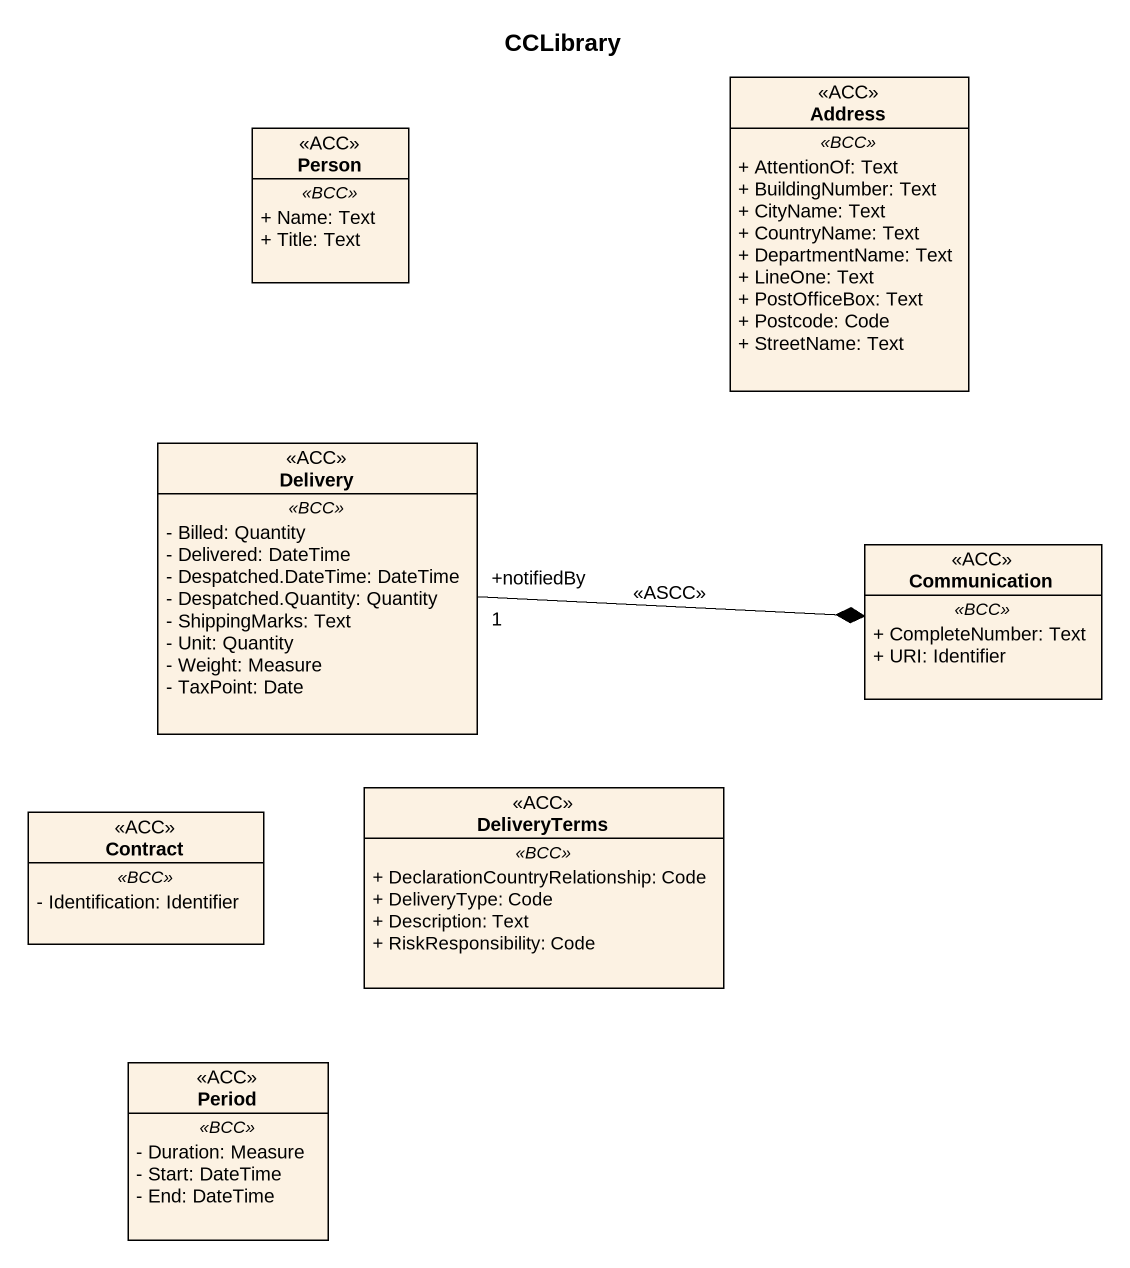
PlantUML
@startuml
title CCLibrary
hide circle
hide empty members
skinparam classAttributeIconSize 0
class Address <<ACC>> {
  .. <<BCC>> ..
  + AttentionOf: Text
  + BuildingNumber: Text
  + CityName: Text
  + CountryName: Text
  + DepartmentName: Text
  + LineOne: Text
  + PostOfficeBox: Text
  + Postcode: Code
  + StreetName: Text
}
class "Person" as Person_ <<ACC>> {
  .. <<BCC>> ..
  + Name: Text
  + Title: Text
}
class Delivery <<ACC>> {
  .. <<BCC>> ..
  - Billed: Quantity
  - Delivered: DateTime
  - Despatched.DateTime: DateTime
  - Despatched.Quantity: Quantity
  - ShippingMarks: Text
  - Unit: Quantity
  - Weight: Measure
  - TaxPoint: Date
}
class Communication <<ACC>> {
  .. <<BCC>> ..
  + CompleteNumber: Text
  + URI: Identifier
}
class DeliveryTerms <<ACC>> {
  .. <<BCC>> ..
  + DeclarationCountryRelationship: Code
  + DeliveryType: Code
  + Description: Text
  + RiskResponsibility: Code
}
class Contract <<ACC>> {
  .. <<BCC>> ..
  - Identification: Identifier
}
class Period <<ACC>> {
  .. <<BCC>> ..
  - Duration: Measure
  - Start: DateTime
  - End: DateTime
}
Communication *-left- "+notifiedBy\n1" Delivery : <<ASCC>>
@enduml
